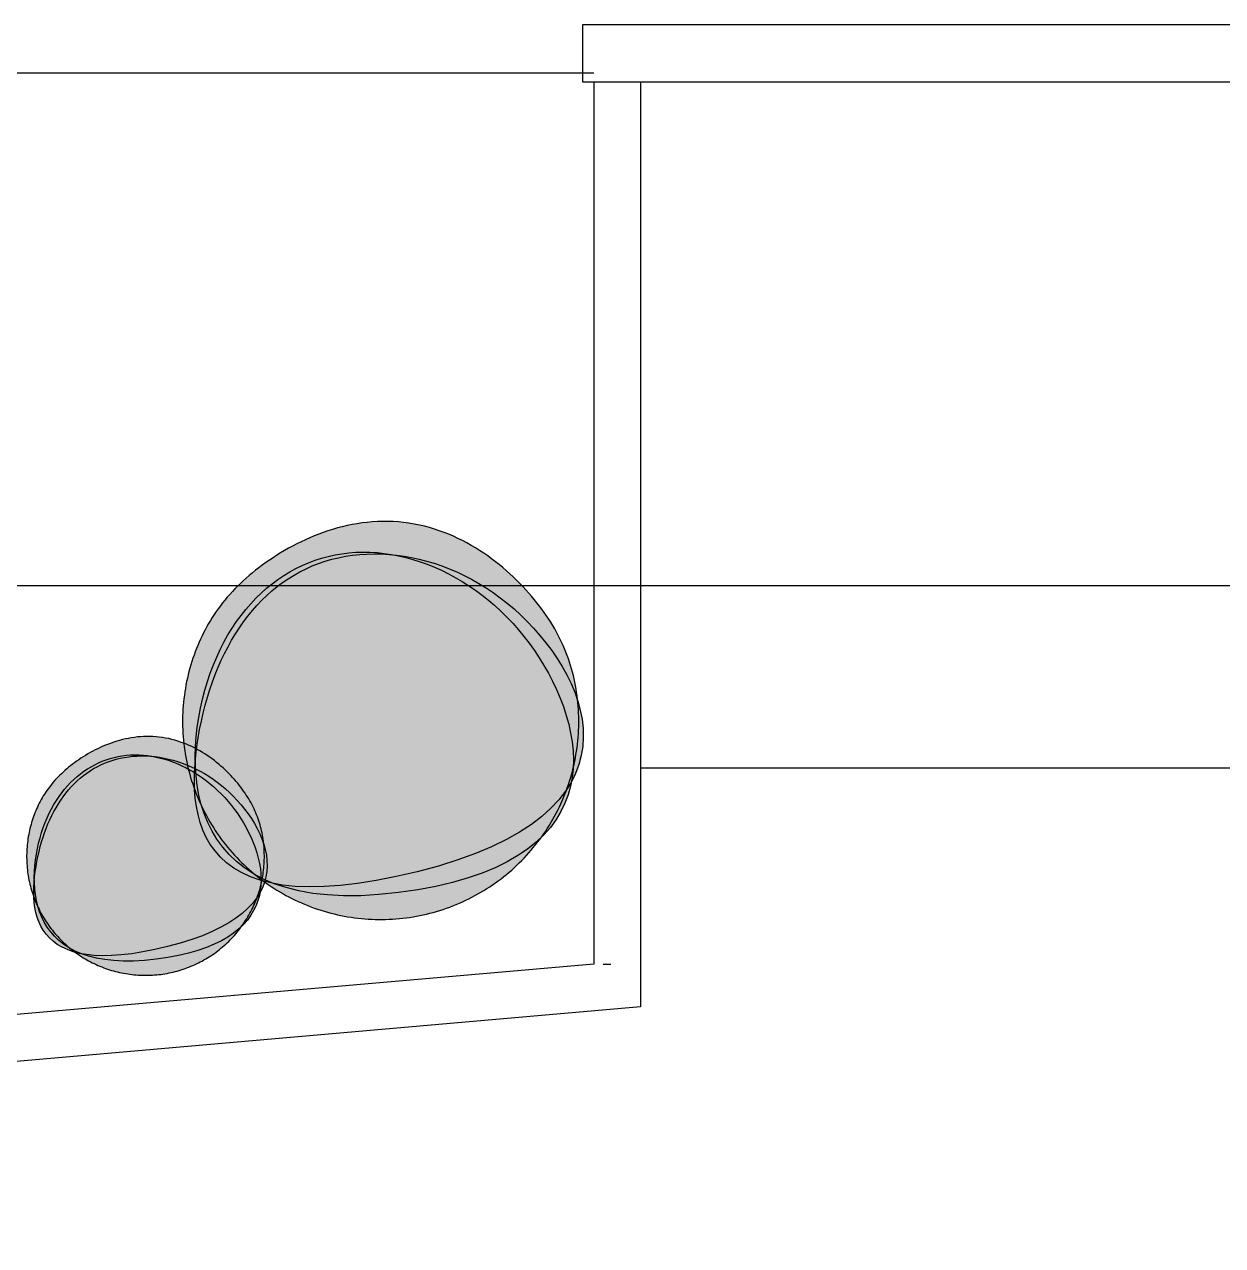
# Model space of a CAD drawing. Header units: metres. Extents: x 0.003 to 0.843, y 0.003 to 0.597.
# Drawn here: x 0.165242 to 0.169355, y 0.469971 to 0.474164 of the extents above; entities that cross this region are included whole.
import ezdxf

# ---------------------------------------------------------------- set-up
doc = ezdxf.new("R2010")
doc.units = ezdxf.units.M
for name, pattern in [('AUSGEZOGEN', [0]), ('KURZGESTRICHELT', [0.0025, 0.0015, -0.001]), ('VERDECKT', [9.525, 6.35, -3.175])]:
    doc.linetypes.add(name, pattern=pattern)
doc.layers.add('Plankopf', color=7, linetype='AUSGEZOGEN', lineweight=13)

msp = doc.modelspace()

# ---------------------------------------------------------------- hatches: boundary and pattern name
at = {"layer": 'Plankopf', "linetype": 'AUSGEZOGEN', "lineweight": -3, "true_color": 0xedf5de}
h = msp.add_hatch(color=7, dxfattribs=at)
h.paths.add_polyline_path([(0.1670993, 0.471531), (0.1671043, 0.4715389), (0.1671033, 0.4715361)], flags=16)
h.paths.add_polyline_path([(0.1671191, 0.4715622), (0.1671043, 0.4715389), (0.1671056, 0.4715424), (0.1671095, 0.4715536), (0.1671131, 0.4715649), (0.1671166, 0.4715762), (0.1671199, 0.4715876), (0.167123, 0.4715991), (0.1671253, 0.4716085), (0.1671253, 0.4716081), (0.167122, 0.4715778), (0.1671191, 0.4715626), (0.1671336, 0.4715915), (0.1671453, 0.4716223), (0.1671535, 0.4716534), (0.1671586, 0.4716846), (0.1671605, 0.4717159), (0.1671596, 0.4717472), (0.1671561, 0.4717784), (0.16715, 0.4718095), (0.1671414, 0.4718408), (0.1671393, 0.4718582), (0.1671376, 0.4718699), (0.1671358, 0.4718816), (0.1671337, 0.4718933), (0.1671315, 0.471905), (0.167129, 0.4719166), (0.1671263, 0.4719282), (0.1671233, 0.4719398), (0.1671201, 0.4719514), (0.1671167, 0.4719629), (0.167113, 0.4719744), (0.1671091, 0.4719859), (0.167105, 0.4719973), (0.1671006, 0.4720087), (0.1670959, 0.4720201), (0.167091, 0.4720315), (0.1670858, 0.4720429), (0.1670803, 0.4720542), (0.1670745, 0.4720656), (0.1670685, 0.4720769), (0.1670622, 0.4720882), (0.1670556, 0.4720994), (0.1670488, 0.4721107), (0.1670416, 0.4721219), (0.1670341, 0.4721331), (0.1670263, 0.4721443), (0.1670182, 0.4721555), (0.1670099, 0.4721667), (0.1670012, 0.4721779), (0.1669921, 0.472189), (0.1669828, 0.4722002), (0.1669731, 0.4722113), (0.1669631, 0.4722224), (0.1669528, 0.4722335), (0.1669421, 0.4722446), (0.1669311, 0.4722555), (0.1669199, 0.4722664), (0.1669082, 0.4722772), (0.1668963, 0.4722879), (0.1668841, 0.4722984), (0.1668716, 0.4723087), (0.1668587, 0.4723189), (0.1668456, 0.4723288), (0.1668322, 0.4723386), (0.1668185, 0.4723481), (0.1668045, 0.4723573), (0.1667902, 0.4723662), (0.1667756, 0.4723749), (0.1667607, 0.4723832), (0.1667456, 0.4723912), (0.1667302, 0.4723988), (0.1667145, 0.4724061), (0.1666986, 0.4724129), (0.1666824, 0.4724194), (0.1666659, 0.4724254), (0.1666492, 0.4724309), (0.1666323, 0.472436), (0.166615, 0.4724406), (0.1665976, 0.4724447), (0.1665799, 0.4724482), (0.1665619, 0.4724512), (0.1665437, 0.4724536), (0.1665255, 0.4724554), (0.1665073, 0.4724566), (0.1664893, 0.4724572), (0.1664713, 0.4724572), (0.1664535, 0.4724567), (0.1664359, 0.4724556), (0.1664183, 0.472454), (0.1664009, 0.4724519), (0.1663837, 0.4724493), (0.1663666, 0.4724463), (0.1663497, 0.4724428), (0.166333, 0.4724389), (0.1663164, 0.4724346), (0.1663, 0.4724298), (0.1662839, 0.4724247), (0.1662679, 0.4724193), (0.1662522, 0.4724135), (0.1662367, 0.4724074), (0.1662214, 0.4724009), (0.1662063, 0.4723942), (0.1661915, 0.4723873), (0.1661769, 0.4723801), (0.1661626, 0.4723726), (0.1661486, 0.472365), (0.1661349, 0.4723571), (0.1661214, 0.4723491), (0.1661082, 0.4723409), (0.1660953, 0.4723326), (0.1660827, 0.4723241), (0.1660704, 0.4723156), (0.1660585, 0.472307), (0.1660468, 0.4722982), (0.1660355, 0.4722894), (0.1660245, 0.4722805), (0.1660138, 0.4722716), (0.1660033, 0.4722625), (0.1659932, 0.4722534), (0.1659834, 0.4722442), (0.1659738, 0.4722349), (0.1659646, 0.4722255), (0.1659556, 0.472216), (0.1659469, 0.4722064), (0.1659384, 0.4721968), (0.1659303, 0.4721871), (0.1659223, 0.4721773), (0.1659147, 0.4721674), (0.1659073, 0.4721575), (0.1659001, 0.4721474), (0.1658932, 0.4721373), (0.1658866, 0.4721271), (0.1658802, 0.4721168), (0.165874, 0.4721065), (0.165868, 0.472096), (0.1658623, 0.4720855), (0.1658568, 0.4720749), (0.1658515, 0.4720642), (0.1658464, 0.4720534), (0.1658415, 0.4720426), (0.1658369, 0.4720317), (0.1658324, 0.4720207), (0.1658281, 0.4720096), (0.1658241, 0.4719985), (0.1658202, 0.4719873), (0.1658165, 0.471976), (0.165813, 0.4719646), (0.1658098, 0.4719532), (0.1658067, 0.4719418), (0.1658038, 0.4719302), (0.1658011, 0.4719187), (0.1657987, 0.4719071), (0.1657964, 0.4718954), (0.1657943, 0.4718837), (0.1657924, 0.471872), (0.1657908, 0.4718603), (0.1657893, 0.4718485), (0.165788, 0.4718367), (0.165787, 0.4718248), (0.1657861, 0.471813), (0.1657855, 0.4718011), (0.165785, 0.4717893), (0.1657848, 0.4717774), (0.1657848, 0.4717655), (0.165785, 0.4717537), (0.1657853, 0.4717418), (0.1657859, 0.47173), (0.1657867, 0.4717181), (0.1657877, 0.4717063), (0.1657889, 0.4716945), (0.1657904, 0.4716827), (0.165792, 0.471671), (0.1657938, 0.4716592), (0.1657959, 0.4716475), (0.1657981, 0.4716359), (0.1658006, 0.4716243), (0.1658033, 0.4716127), (0.1658061, 0.4716012), (0.1658092, 0.4715897), (0.1658125, 0.4715783), (0.1658159, 0.471567), (0.1658196, 0.4715557), (0.1658234, 0.4715445), (0.1658253, 0.4715655), (0.1658258, 0.4715951), (0.1658275, 0.4716249), (0.1658285, 0.4716352), (0.1658288, 0.471617), (0.1658311, 0.4715835), (0.1658351, 0.4715504), (0.165841, 0.4715177), (0.1658489, 0.4714855), (0.1658522, 0.4714753), (0.1658506, 0.4714786), (0.1658456, 0.4714894), (0.1658408, 0.4715003), (0.1658362, 0.4715112), (0.1658317, 0.4715222), (0.1658275, 0.4715333), (0.165826, 0.4715374), (0.1658284, 0.471507), (0.1658322, 0.4714785), (0.1658378, 0.4714506), (0.1658452, 0.4714235), (0.1658546, 0.4713973), (0.1658661, 0.4713722), (0.1658799, 0.4713483), (0.1658961, 0.4713257), (0.1659148, 0.4713046), (0.1659361, 0.471285), (0.1659603, 0.4712672), (0.1659874, 0.4712513), (0.1660176, 0.4712373), (0.166051, 0.4712255), (0.166062, 0.4712226), (0.1660691, 0.4712175), (0.1660788, 0.4712106), (0.1660886, 0.471204), (0.1660986, 0.4711975), (0.1661086, 0.4711912), (0.1661188, 0.471185), (0.166129, 0.4711791), (0.1661394, 0.4711733), (0.1661499, 0.4711677), (0.1661604, 0.4711623), (0.1661711, 0.471157), (0.1661818, 0.471152), (0.1661926, 0.4711471), (0.1662036, 0.4711425), (0.1662146, 0.471138), (0.1662256, 0.4711337), (0.1662368, 0.4711297), (0.166248, 0.4711258), (0.1662593, 0.4711221), (0.1662706, 0.4711187), (0.166282, 0.4711154), (0.1662935, 0.4711123), (0.166305, 0.4711094), (0.1663166, 0.4711067), (0.1663282, 0.4711043), (0.1663398, 0.471102), (0.1663515, 0.4710999), (0.1663632, 0.4710981), (0.166375, 0.4710964), (0.1663868, 0.4710949), (0.1663986, 0.4710937), (0.1664104, 0.4710926), (0.1664223, 0.4710918), (0.1664341, 0.4710911), (0.166446, 0.4710907), (0.1664578, 0.4710904), (0.1664697, 0.4710904), (0.1664816, 0.4710906), (0.1664934, 0.471091), (0.1665053, 0.4710915), (0.1665171, 0.4710923), (0.166529, 0.4710933), (0.1665408, 0.4710946), (0.1665525, 0.471096), (0.1665643, 0.4710976), (0.166576, 0.4710994), (0.1665877, 0.4711015), (0.1665994, 0.4711037), (0.166611, 0.4711062), (0.1666225, 0.4711089), (0.166634, 0.4711117), (0.1666455, 0.4711148), (0.1666569, 0.4711181), (0.1666683, 0.4711215), (0.1666796, 0.4711252), (0.1666908, 0.4711291), (0.166702, 0.4711331), (0.166713, 0.4711374), (0.1667241, 0.4711418), (0.166735, 0.4711464), (0.1667458, 0.4711512), (0.1667566, 0.4711562), (0.1667673, 0.4711614), (0.1667779, 0.4711668), (0.1667884, 0.4711723), (0.1667988, 0.471178), (0.1668091, 0.4711839), (0.1668193, 0.47119), (0.1668293, 0.4711963), (0.1668393, 0.4712027), (0.1668492, 0.4712093), (0.1668589, 0.4712161), (0.1668685, 0.4712231), (0.166878, 0.4712302), (0.1668874, 0.4712375), (0.1668966, 0.4712449), (0.1669057, 0.4712526), (0.1669147, 0.4712603), (0.1669235, 0.4712683), (0.1669322, 0.4712764), (0.1669407, 0.4712846), (0.1669491, 0.471293), (0.1669574, 0.4713015), (0.1669655, 0.4713102), (0.1669734, 0.471319), (0.1669812, 0.471328), (0.1669888, 0.4713371), (0.1669963, 0.4713463), (0.1670036, 0.4713556), (0.1670108, 0.4713651), (0.1669985, 0.471356), (0.167017, 0.4713736), (0.1670178, 0.4713747), (0.1670171, 0.4713737), (0.1670247, 0.4713809), (0.1670475, 0.4714068), (0.1670671, 0.4714336), (0.1670837, 0.4714612), (0.1670973, 0.4714895), (0.1671082, 0.4715184), (0.1671164, 0.4715479)])
h.paths.add_polyline_path([(0.1660314, 0.4712464), (0.166034, 0.4712444), (0.1660337, 0.4712445)], flags=16)
h.paths.add_polyline_path([(0.1665084, 0.4723426), (0.1665191, 0.4723415), (0.1665511, 0.4723334), (0.1665264, 0.4723391)], flags=16)
h = msp.add_hatch(color=7, dxfattribs=at)
h.paths.add_polyline_path([(0.1660382, 0.4711632), (0.1660412, 0.4711679), (0.1660406, 0.4711662)], flags=16)
h.paths.add_polyline_path([(0.1660501, 0.4711819), (0.1660412, 0.4711679), (0.166042, 0.47117), (0.1660443, 0.4711767), (0.1660465, 0.4711835), (0.1660486, 0.4711903), (0.1660506, 0.4711971), (0.1660524, 0.471204), (0.1660538, 0.4712096), (0.1660538, 0.4712094), (0.1660518, 0.4711912), (0.1660501, 0.4711821), (0.1660588, 0.4711995), (0.1660658, 0.471218), (0.1660707, 0.4712366), (0.1660738, 0.4712553), (0.1660749, 0.4712741), (0.1660744, 0.4712929), (0.1660723, 0.4713116), (0.1660686, 0.4713302), (0.1660635, 0.471349), (0.1660622, 0.4713595), (0.1660612, 0.4713665), (0.1660601, 0.4713735), (0.1660589, 0.4713806), (0.1660575, 0.4713875), (0.166056, 0.4713945), (0.1660544, 0.4714015), (0.1660526, 0.4714084), (0.1660507, 0.4714154), (0.1660487, 0.4714223), (0.1660465, 0.4714292), (0.1660441, 0.4714361), (0.1660416, 0.4714429), (0.166039, 0.4714498), (0.1660362, 0.4714566), (0.1660332, 0.4714635), (0.1660301, 0.4714703), (0.1660268, 0.4714771), (0.1660234, 0.4714839), (0.1660197, 0.4714907), (0.166016, 0.4714974), (0.166012, 0.4715042), (0.1660079, 0.471511), (0.1660036, 0.4715177), (0.1659991, 0.4715244), (0.1659944, 0.4715312), (0.1659896, 0.4715379), (0.1659845, 0.4715446), (0.1659793, 0.4715513), (0.1659739, 0.471558), (0.1659683, 0.4715647), (0.1659625, 0.4715713), (0.1659565, 0.471578), (0.1659503, 0.4715847), (0.1659439, 0.4715913), (0.1659373, 0.4715979), (0.1659305, 0.4716044), (0.1659236, 0.4716109), (0.1659164, 0.4716173), (0.1659091, 0.4716236), (0.1659016, 0.4716298), (0.1658939, 0.4716359), (0.165886, 0.4716419), (0.1658779, 0.4716477), (0.1658697, 0.4716534), (0.1658613, 0.4716589), (0.1658527, 0.4716643), (0.165844, 0.4716695), (0.1658351, 0.4716745), (0.165826, 0.4716793), (0.1658168, 0.4716839), (0.1658074, 0.4716882), (0.1657978, 0.4716923), (0.1657881, 0.4716962), (0.1657782, 0.4716998), (0.1657682, 0.4717031), (0.165758, 0.4717062), (0.1657477, 0.4717089), (0.1657372, 0.4717113), (0.1657266, 0.4717135), (0.1657158, 0.4717153), (0.1657049, 0.4717167), (0.1656939, 0.4717178), (0.165683, 0.4717185), (0.1656722, 0.4717189), (0.1656614, 0.4717189), (0.1656507, 0.4717186), (0.1656401, 0.4717179), (0.1656296, 0.471717), (0.1656192, 0.4717157), (0.1656088, 0.4717142), (0.1655986, 0.4717123), (0.1655884, 0.4717102), (0.1655784, 0.4717079), (0.1655685, 0.4717053), (0.1655587, 0.4717025), (0.165549, 0.4716994), (0.1655394, 0.4716961), (0.1655299, 0.4716926), (0.1655206, 0.471689), (0.1655115, 0.4716851), (0.1655024, 0.4716811), (0.1654935, 0.4716769), (0.1654848, 0.4716726), (0.1654762, 0.4716681), (0.1654678, 0.4716635), (0.1654595, 0.4716588), (0.1654515, 0.471654), (0.1654435, 0.4716491), (0.1654358, 0.4716441), (0.1654283, 0.471639), (0.1654209, 0.4716339), (0.1654137, 0.4716287), (0.1654067, 0.4716235), (0.1653999, 0.4716182), (0.1653933, 0.4716129), (0.1653869, 0.4716075), (0.1653806, 0.4716021), (0.1653746, 0.4715966), (0.1653687, 0.471591), (0.1653629, 0.4715855), (0.1653574, 0.4715798), (0.165352, 0.4715742), (0.1653468, 0.4715684), (0.1653417, 0.4715626), (0.1653368, 0.4715568), (0.165332, 0.4715509), (0.1653274, 0.471545), (0.165323, 0.471539), (0.1653187, 0.471533), (0.1653146, 0.4715269), (0.1653106, 0.4715208), (0.1653067, 0.4715146), (0.165303, 0.4715084), (0.1652994, 0.4715022), (0.165296, 0.4714958), (0.1652927, 0.4714895), (0.1652895, 0.4714831), (0.1652865, 0.4714766), (0.1652835, 0.4714701), (0.1652807, 0.4714636), (0.1652781, 0.471457), (0.1652755, 0.4714503), (0.1652731, 0.4714436), (0.1652707, 0.4714369), (0.1652685, 0.4714301), (0.1652664, 0.4714233), (0.1652645, 0.4714165), (0.1652626, 0.4714096), (0.1652609, 0.4714027), (0.1652593, 0.4713958), (0.1652578, 0.4713888), (0.1652565, 0.4713818), (0.1652552, 0.4713748), (0.1652541, 0.4713678), (0.1652531, 0.4713607), (0.1652522, 0.4713536), (0.1652515, 0.4713466), (0.1652508, 0.4713395), (0.1652503, 0.4713324), (0.1652499, 0.4713252), (0.1652497, 0.4713181), (0.1652495, 0.471311), (0.1652495, 0.4713039), (0.1652496, 0.4712968), (0.1652498, 0.4712896), (0.1652502, 0.4712825), (0.1652507, 0.4712754), (0.1652513, 0.4712683), (0.165252, 0.4712612), (0.1652528, 0.4712542), (0.1652538, 0.4712471), (0.1652549, 0.4712401), (0.1652562, 0.4712331), (0.1652575, 0.4712261), (0.165259, 0.4712191), (0.1652606, 0.4712122), (0.1652623, 0.4712053), (0.1652641, 0.4711984), (0.1652661, 0.4711916), (0.1652682, 0.4711847), (0.1652704, 0.471178), (0.1652727, 0.4711712), (0.1652738, 0.4711838), (0.1652741, 0.4712016), (0.1652751, 0.4712195), (0.1652757, 0.4712256), (0.1652759, 0.4712147), (0.1652773, 0.4711947), (0.1652797, 0.4711748), (0.1652832, 0.4711551), (0.165288, 0.4711359), (0.16529, 0.4711297), (0.165289, 0.4711317), (0.165286, 0.4711382), (0.1652831, 0.4711447), (0.1652803, 0.4711513), (0.1652777, 0.4711579), (0.1652751, 0.4711645), (0.1652742, 0.471167), (0.1652756, 0.4711488), (0.1652779, 0.4711316), (0.1652813, 0.4711149), (0.1652857, 0.4710987), (0.1652914, 0.471083), (0.1652983, 0.4710679), (0.1653066, 0.4710535), (0.1653163, 0.47104), (0.1653275, 0.4710273), (0.1653403, 0.4710156), (0.1653548, 0.4710049), (0.1653711, 0.4709953), (0.1653892, 0.4709869), (0.1654092, 0.4709799), (0.1654158, 0.4709781), (0.1654201, 0.470975), (0.1654259, 0.4709709), (0.1654318, 0.4709669), (0.1654378, 0.470963), (0.1654438, 0.4709593), (0.1654499, 0.4709556), (0.165456, 0.470952), (0.1654623, 0.4709485), (0.1654685, 0.4709452), (0.1654749, 0.4709419), (0.1654813, 0.4709388), (0.1654877, 0.4709357), (0.1654942, 0.4709328), (0.1655008, 0.47093), (0.1655074, 0.4709274), (0.165514, 0.4709248), (0.1655207, 0.4709224), (0.1655274, 0.47092), (0.1655342, 0.4709178), (0.165541, 0.4709157), (0.1655478, 0.4709138), (0.1655547, 0.4709119), (0.1655616, 0.4709102), (0.1655686, 0.4709086), (0.1655755, 0.4709071), (0.1655825, 0.4709058), (0.1655895, 0.4709045), (0.1655966, 0.4709034), (0.1656036, 0.4709024), (0.1656107, 0.4709015), (0.1656178, 0.4709008), (0.1656249, 0.4709001), (0.165632, 0.4708996), (0.1656391, 0.4708992), (0.1656462, 0.470899), (0.1656533, 0.4708988), (0.1656605, 0.4708988), (0.1656676, 0.4708989), (0.1656747, 0.4708991), (0.1656818, 0.4708995), (0.1656889, 0.4709), (0.165696, 0.4709006), (0.1657031, 0.4709013), (0.1657102, 0.4709021), (0.1657172, 0.4709031), (0.1657242, 0.4709042), (0.1657313, 0.4709055), (0.1657382, 0.4709068), (0.1657452, 0.4709083), (0.1657521, 0.4709099), (0.1657591, 0.4709116), (0.1657659, 0.4709134), (0.1657728, 0.4709154), (0.1657796, 0.4709175), (0.1657864, 0.4709197), (0.1657931, 0.470922), (0.1657998, 0.4709244), (0.1658065, 0.470927), (0.1658131, 0.4709296), (0.1658196, 0.4709324), (0.1658261, 0.4709353), (0.1658326, 0.4709383), (0.165839, 0.4709414), (0.1658454, 0.4709446), (0.1658517, 0.4709479), (0.1658579, 0.4709514), (0.1658641, 0.4709549), (0.1658702, 0.4709586), (0.1658762, 0.4709623), (0.1658822, 0.4709662), (0.1658881, 0.4709702), (0.165894, 0.4709742), (0.1658997, 0.4709784), (0.1659054, 0.4709827), (0.1659111, 0.470987), (0.1659166, 0.4709915), (0.1659221, 0.4709961), (0.1659274, 0.4710008), (0.1659327, 0.4710055), (0.1659379, 0.4710104), (0.1659431, 0.4710153), (0.1659481, 0.4710203), (0.165953, 0.4710255), (0.1659579, 0.4710307), (0.1659627, 0.471036), (0.1659674, 0.4710413), (0.1659719, 0.4710468), (0.1659764, 0.4710523), (0.1659808, 0.4710579), (0.1659851, 0.4710636), (0.1659777, 0.4710582), (0.1659888, 0.4710687), (0.1659893, 0.4710694), (0.1659889, 0.4710688), (0.1659934, 0.4710731), (0.1660071, 0.4710886), (0.1660189, 0.4711047), (0.1660288, 0.4711213), (0.166037, 0.4711383), (0.1660435, 0.4711556), (0.1660484, 0.4711733)])
h.paths.add_polyline_path([(0.1653975, 0.4709924), (0.165399, 0.4709912), (0.1653989, 0.4709912)], flags=16)
h.paths.add_polyline_path([(0.1656837, 0.4716501), (0.1656901, 0.4716495), (0.1657093, 0.4716446), (0.1656945, 0.471648)], flags=16)
for points in [[(0.1658288, 0.471617), (0.1658285, 0.4716352), (0.1658275, 0.4716249), (0.1658258, 0.4715951), (0.1658253, 0.4715655), (0.1658261, 0.4715372), (0.1658275, 0.4715333), (0.1658317, 0.4715222), (0.1658362, 0.4715112), (0.1658408, 0.4715003), (0.1658456, 0.4714894), (0.1658506, 0.4714786), (0.1658489, 0.4714855), (0.165841, 0.4715177), (0.1658351, 0.4715504), (0.1658311, 0.4715835)], [(0.167123, 0.4715991), (0.1671199, 0.4715876), (0.1671166, 0.4715762), (0.1671131, 0.4715649), (0.1671095, 0.4715536), (0.1671056, 0.4715424), (0.1671043, 0.4715389), (0.1671184, 0.4715611), (0.1671191, 0.4715626), (0.167122, 0.4715778), (0.1671253, 0.4716087)], [(0.1652759, 0.4712147), (0.1652757, 0.4712256), (0.1652751, 0.4712195), (0.1652741, 0.4712016), (0.1652738, 0.4711838), (0.1652743, 0.4711669), (0.1652751, 0.4711645), (0.1652777, 0.4711579), (0.1652803, 0.4711513), (0.1652831, 0.4711447), (0.165286, 0.4711382), (0.165289, 0.4711317), (0.165288, 0.4711359), (0.1652832, 0.4711551), (0.1652797, 0.4711748), (0.1652773, 0.4711947)], [(0.1660524, 0.471204), (0.1660506, 0.4711971), (0.1660486, 0.4711903), (0.1660465, 0.4711835), (0.1660443, 0.4711767), (0.166042, 0.47117), (0.1660412, 0.4711679), (0.1660496, 0.4711812), (0.1660501, 0.4711821), (0.1660518, 0.4711912), (0.1660538, 0.4712098)]]:
    msp.add_hatch(color=7, dxfattribs=at).paths.add_polyline_path(points)

# ---------------------------------------------------------------- linework, layer by layer
at = {"layer": 'Plankopf', "color": 7, "linetype": 'AUSGEZOGEN', "lineweight": -3}
for p, q in [((0.1671584, 0.4739652), (0.1671584, 0.4741636)), ((0.1671584, 0.4741636), (0.1827054, 0.4741636)), ((0.1827342, 0.4739652), (0.1671584, 0.4739652)), ((0.1672288, 0.4709374), (0.1672544, 0.4709374))]:
    msp.add_line(p, q, dxfattribs=at)
at = {"layer": 'Plankopf', "color": 7, "linetype": 'KURZGESTRICHELT', "lineweight": -3}
msp.add_line((0.1586827, 0.4739972), (0.1671968, 0.4739972), dxfattribs=at)
at = {"layer": 'Plankopf', "color": 7, "linetype": 'VERDECKT', "lineweight": -3}
for p, q in [((0.1671968, 0.4739652), (0.1671968, 0.4709374)), ((0.1673568, 0.4739652), (0.1673568, 0.4707908)), ((0.1671968, 0.4709374), (0.1579347, 0.4701271)), ((0.1673568, 0.4707908), (0.1579845, 0.4699708))]:
    msp.add_line(p, q, dxfattribs=at)
at = {"layer": 'Plankopf', "color": 253, "linetype": 'KURZGESTRICHELT', "lineweight": -3, "true_color": 0xababab}
msp.add_line((0.1592376, 0.4722372), (0.1827296, 0.4722372), dxfattribs=at)
at = {"layer": 'Plankopf', "color": 253, "linetype": 'AUSGEZOGEN', "lineweight": -3, "true_color": 0xababab}
msp.add_line((0.1724768, 0.47161), (0.1673568, 0.47161), dxfattribs=at)
at = {"layer": 'Plankopf', "color": 7, "linetype": 'AUSGEZOGEN', "lineweight": -3}
for points in [[(0.1665437, 0.4724536), (0.1665255, 0.4724554), (0.1665073, 0.4724566), (0.1664893, 0.4724572), (0.1664713, 0.4724572), (0.1664535, 0.4724567), (0.1664359, 0.4724556), (0.1664183, 0.472454), (0.1664009, 0.4724519), (0.1663837, 0.4724493), (0.1663666, 0.4724463), (0.1663497, 0.4724428), (0.166333, 0.4724389), (0.1663164, 0.4724346), (0.1663, 0.4724298), (0.1662839, 0.4724247), (0.1662679, 0.4724193), (0.1662522, 0.4724135), (0.1662367, 0.4724074), (0.1662214, 0.4724009), (0.1662063, 0.4723942), (0.1661915, 0.4723873), (0.1661769, 0.4723801), (0.1661626, 0.4723726), (0.1661486, 0.472365), (0.1661349, 0.4723571), (0.1661214, 0.4723491), (0.1661082, 0.4723409), (0.1660953, 0.4723326), (0.1660827, 0.4723241), (0.1660704, 0.4723156), (0.1660585, 0.472307), (0.1660468, 0.4722982), (0.1660355, 0.4722894), (0.1660245, 0.4722805), (0.1660138, 0.4722716), (0.1660033, 0.4722625), (0.1659932, 0.4722534), (0.1659834, 0.4722442), (0.1659738, 0.4722349), (0.1659646, 0.4722255), (0.1659556, 0.472216), (0.1659469, 0.4722064), (0.1659384, 0.4721968), (0.1659303, 0.4721871), (0.1659223, 0.4721773), (0.1659147, 0.4721674), (0.1659073, 0.4721575), (0.1659001, 0.4721474), (0.1658932, 0.4721373), (0.1658866, 0.4721271), (0.1658802, 0.4721168), (0.165874, 0.4721065), (0.165868, 0.472096), (0.1658623, 0.4720855), (0.1658568, 0.4720749), (0.1658515, 0.4720642), (0.1658464, 0.4720534), (0.1658415, 0.4720426), (0.1658369, 0.4720317), (0.1658324, 0.4720207), (0.1658281, 0.4720096), (0.1658241, 0.4719985), (0.1658202, 0.4719873), (0.1658165, 0.471976), (0.165813, 0.4719646), (0.1658098, 0.4719532), (0.1658067, 0.4719418), (0.1658038, 0.4719302), (0.1658011, 0.4719187), (0.1657987, 0.4719071), (0.1657964, 0.4718954), (0.1657943, 0.4718837), (0.1657924, 0.471872), (0.1657908, 0.4718603), (0.1657893, 0.4718485), (0.165788, 0.4718367), (0.165787, 0.4718248), (0.1657861, 0.471813), (0.1657855, 0.4718011), (0.165785, 0.4717893), (0.1657848, 0.4717774), (0.1657848, 0.4717655), (0.165785, 0.4717537), (0.1657853, 0.4717418), (0.1657859, 0.47173), (0.1657867, 0.4717181), (0.1657877, 0.4717063), (0.1657889, 0.4716945), (0.1657904, 0.4716827), (0.165792, 0.471671), (0.1657938, 0.4716592), (0.1657959, 0.4716475), (0.1657981, 0.4716359), (0.1658006, 0.4716243), (0.1658033, 0.4716127), (0.1658061, 0.4716012), (0.1658092, 0.4715897), (0.1658125, 0.4715783), (0.1658159, 0.471567), (0.1658196, 0.4715557), (0.1658234, 0.4715445), (0.1658275, 0.4715333), (0.1658317, 0.4715222), (0.1658362, 0.4715112), (0.1658408, 0.4715003), (0.1658456, 0.4714894), (0.1658506, 0.4714786), (0.1658558, 0.471468), (0.1658611, 0.4714574), (0.1658667, 0.4714469), (0.1658724, 0.4714365), (0.1658783, 0.4714262), (0.1658844, 0.471416), (0.1658907, 0.4714059), (0.1658971, 0.4713959), (0.1659037, 0.4713861), (0.1659105, 0.4713763), (0.1659175, 0.4713667), (0.1659246, 0.4713572), (0.1659319, 0.4713479), (0.1659393, 0.4713386), (0.1659469, 0.4713295), (0.1659547, 0.4713206), (0.1659627, 0.4713118), (0.1659707, 0.4713031), (0.165979, 0.4712945), (0.1659874, 0.4712861), (0.1659959, 0.4712779), (0.1660046, 0.4712698), (0.1660134, 0.4712618), (0.1660224, 0.471254), (0.1660314, 0.4712464), (0.1660407, 0.4712389), (0.16605, 0.4712316), (0.1660595, 0.4712244), (0.1660691, 0.4712175), (0.1660788, 0.4712106), (0.1660886, 0.471204), (0.1660986, 0.4711975), (0.1661086, 0.4711912), (0.1661188, 0.471185), (0.166129, 0.4711791), (0.1661394, 0.4711733), (0.1661499, 0.4711677), (0.1661604, 0.4711623), (0.1661711, 0.471157), (0.1661818, 0.471152), (0.1661926, 0.4711471), (0.1662036, 0.4711425), (0.1662146, 0.471138), (0.1662256, 0.4711337), (0.1662368, 0.4711297), (0.166248, 0.4711258), (0.1662593, 0.4711221), (0.1662706, 0.4711187), (0.166282, 0.4711154), (0.1662935, 0.4711123), (0.166305, 0.4711094), (0.1663166, 0.4711067), (0.1663282, 0.4711043), (0.1663398, 0.471102), (0.1663515, 0.4710999), (0.1663632, 0.4710981), (0.166375, 0.4710964), (0.1663868, 0.4710949), (0.1663986, 0.4710937), (0.1664104, 0.4710926), (0.1664223, 0.4710918), (0.1664341, 0.4710911), (0.166446, 0.4710907), (0.1664578, 0.4710904), (0.1664697, 0.4710904), (0.1664816, 0.4710906), (0.1664934, 0.471091), (0.1665053, 0.4710915), (0.1665171, 0.4710923), (0.166529, 0.4710933), (0.1665408, 0.4710946), (0.1665525, 0.471096), (0.1665643, 0.4710976), (0.166576, 0.4710994), (0.1665877, 0.4711015), (0.1665994, 0.4711037), (0.166611, 0.4711062), (0.1666225, 0.4711089), (0.166634, 0.4711117), (0.1666455, 0.4711148), (0.1666569, 0.4711181), (0.1666683, 0.4711215), (0.1666796, 0.4711252), (0.1666908, 0.4711291), (0.166702, 0.4711331), (0.166713, 0.4711374), (0.1667241, 0.4711418), (0.166735, 0.4711464), (0.1667458, 0.4711512), (0.1667566, 0.4711562), (0.1667673, 0.4711614), (0.1667779, 0.4711668), (0.1667884, 0.4711723), (0.1667988, 0.471178), (0.1668091, 0.4711839), (0.1668193, 0.47119), (0.1668293, 0.4711963), (0.1668393, 0.4712027), (0.1668492, 0.4712093), (0.1668589, 0.4712161), (0.1668685, 0.4712231), (0.166878, 0.4712302), (0.1668874, 0.4712375), (0.1668966, 0.4712449), (0.1669057, 0.4712526), (0.1669147, 0.4712603), (0.1669235, 0.4712683), (0.1669322, 0.4712764), (0.1669407, 0.4712846), (0.1669491, 0.471293), (0.1669574, 0.4713015), (0.1669655, 0.4713102), (0.1669734, 0.471319), (0.1669812, 0.471328), (0.1669888, 0.4713371), (0.1669963, 0.4713463), (0.1670036, 0.4713556), (0.1670108, 0.4713651), (0.1670178, 0.4713747), (0.1670246, 0.4713844), (0.1670313, 0.4713942), (0.1670378, 0.4714042), (0.1670441, 0.4714142), (0.1670502, 0.4714244), (0.1670562, 0.4714347), (0.167062, 0.471445), (0.1670676, 0.4714555), (0.167073, 0.471466), (0.1670782, 0.4714767), (0.1670833, 0.4714874), (0.1670881, 0.4714983), (0.1670928, 0.4715092), (0.1670972, 0.4715202), (0.1671015, 0.4715312), (0.1671056, 0.4715424), (0.1671095, 0.4715536), (0.1671131, 0.4715649), (0.1671166, 0.4715762), (0.1671199, 0.4715876), (0.167123, 0.4715991), (0.1671258, 0.4716106), (0.1671285, 0.4716222), (0.167131, 0.4716338), (0.1671333, 0.4716454), (0.1671353, 0.4716571), (0.1671372, 0.4716689), (0.1671389, 0.4716806), (0.1671403, 0.4716924), (0.1671416, 0.4717042), (0.1671426, 0.471716), (0.1671435, 0.4717279), (0.1671441, 0.4717397), (0.1671446, 0.4717516), (0.1671448, 0.4717635), (0.1671449, 0.4717753), (0.1671447, 0.4717872), (0.1671443, 0.4717991), (0.1671437, 0.4718109), (0.1671429, 0.4718228), (0.1671419, 0.4718346), (0.1671407, 0.4718464), (0.1671393, 0.4718582), (0.1671376, 0.4718699), (0.1671358, 0.4718816), (0.1671337, 0.4718933), (0.1671315, 0.471905), (0.167129, 0.4719166), (0.1671263, 0.4719282), (0.1671233, 0.4719398), (0.1671201, 0.4719514), (0.1671167, 0.4719629), (0.167113, 0.4719744), (0.1671091, 0.4719859), (0.167105, 0.4719973), (0.1671006, 0.4720087), (0.1670959, 0.4720201), (0.167091, 0.4720315), (0.1670858, 0.4720429), (0.1670803, 0.4720542), (0.1670745, 0.4720656), (0.1670685, 0.4720769), (0.1670622, 0.4720882), (0.1670556, 0.4720994), (0.1670488, 0.4721107), (0.1670416, 0.4721219), (0.1670341, 0.4721331), (0.1670263, 0.4721443), (0.1670182, 0.4721555), (0.1670099, 0.4721667), (0.1670012, 0.4721779), (0.1669921, 0.472189), (0.1669828, 0.4722002), (0.1669731, 0.4722113), (0.1669631, 0.4722224), (0.1669528, 0.4722335), (0.1669421, 0.4722446), (0.1669311, 0.4722555), (0.1669199, 0.4722664), (0.1669082, 0.4722772), (0.1668963, 0.4722879), (0.1668841, 0.4722984), (0.1668716, 0.4723087), (0.1668587, 0.4723189), (0.1668456, 0.4723288), (0.1668322, 0.4723386), (0.1668185, 0.4723481), (0.1668045, 0.4723573), (0.1667902, 0.4723662), (0.1667756, 0.4723749), (0.1667607, 0.4723832), (0.1667456, 0.4723912), (0.1667302, 0.4723988), (0.1667145, 0.4724061), (0.1666986, 0.4724129), (0.1666824, 0.4724194), (0.1666659, 0.4724254), (0.1666492, 0.4724309), (0.1666323, 0.472436), (0.166615, 0.4724406), (0.1665976, 0.4724447), (0.1665799, 0.4724482), (0.1665619, 0.4724512), (0.1665437, 0.4724536)], [(0.1665906, 0.4712544), (0.1665178, 0.4712375), (0.1664495, 0.471224), (0.1663856, 0.4712139), (0.1663261, 0.471207), (0.1662706, 0.4712032), (0.1662192, 0.4712023), (0.1661717, 0.4712042), (0.1661279, 0.4712088), (0.1660877, 0.4712159), (0.166051, 0.4712255), (0.1660176, 0.4712373), (0.1659874, 0.4712513), (0.1659603, 0.4712672), (0.1659361, 0.471285), (0.1659148, 0.4713046), (0.1658961, 0.4713257), (0.1658799, 0.4713483), (0.1658661, 0.4713722), (0.1658546, 0.4713973), (0.1658452, 0.4714235), (0.1658378, 0.4714506), (0.1658322, 0.4714785), (0.1658284, 0.471507), (0.1658261, 0.471536), (0.1658253, 0.4715655), (0.1658258, 0.4715951), (0.1658275, 0.4716249), (0.1658303, 0.4716547), (0.1658339, 0.4716843), (0.1658384, 0.4717136), (0.1658434, 0.4717425), (0.1658492, 0.471771), (0.1658555, 0.471799), (0.1658625, 0.4718265), (0.1658702, 0.4718535), (0.1658784, 0.47188), (0.1658873, 0.471906), (0.1658967, 0.4719314), (0.1659068, 0.4719562), (0.1659175, 0.4719804), (0.1659288, 0.4720041), (0.1659407, 0.4720271), (0.1659531, 0.4720494), (0.1659662, 0.4720711), (0.1659799, 0.4720921), (0.1659941, 0.4721124), (0.1660089, 0.472132), (0.1660243, 0.4721509), (0.1660402, 0.472169), (0.1660567, 0.4721863), (0.1660738, 0.4722028), (0.1660914, 0.4722185), (0.1661096, 0.4722334), (0.1661283, 0.4722475), (0.1661475, 0.4722606), (0.1661673, 0.4722729), (0.1661877, 0.4722843), (0.1662085, 0.4722948), (0.1662299, 0.4723043), (0.1662518, 0.4723129), (0.1662742, 0.4723205), (0.1662972, 0.4723271), (0.1663205, 0.4723327), (0.1663443, 0.4723374), (0.1663684, 0.472341), (0.1663929, 0.4723436), (0.1664177, 0.4723453), (0.1664427, 0.4723459), (0.166468, 0.4723454), (0.1664935, 0.472344), (0.1665191, 0.4723415), (0.1665449, 0.472338), (0.1665708, 0.4723335), (0.1665967, 0.4723278), (0.1666226, 0.4723212), (0.1666486, 0.4723134), (0.1666744, 0.4723046), (0.1667002, 0.4722948), (0.1667259, 0.4722838), (0.1667514, 0.4722718), (0.1667767, 0.4722586), (0.1668018, 0.4722444), (0.1668266, 0.4722291), (0.1668512, 0.4722126), (0.1668753, 0.4721951), (0.1668992, 0.4721764), (0.1669226, 0.4721566), (0.1669455, 0.4721356), (0.166968, 0.4721135), (0.16699, 0.4720903), (0.1670114, 0.472066), (0.1670321, 0.4720405), (0.1670519, 0.4720141), (0.1670706, 0.4719869), (0.167088, 0.4719588), (0.167104, 0.47193), (0.1671184, 0.4719006), (0.1671309, 0.4718706), (0.1671415, 0.4718402), (0.16715, 0.4718095), (0.1671561, 0.4717784), (0.1671596, 0.4717472), (0.1671605, 0.4717159), (0.1671586, 0.4716846), (0.1671535, 0.4716534), (0.1671453, 0.4716223), (0.1671336, 0.4715915), (0.1671184, 0.4715611), (0.1670993, 0.471531), (0.1670764, 0.4715015), (0.1670493, 0.4714726), (0.1670179, 0.4714444), (0.1669821, 0.471417), (0.1669415, 0.4713905), (0.1668962, 0.4713649), (0.1668458, 0.4713403), (0.1667902, 0.4713169), (0.1667293, 0.4712948), (0.1666628, 0.4712739), (0.1665906, 0.4712544)], [(0.1665258, 0.4711828), (0.1664589, 0.4711758), (0.1663962, 0.4711722), (0.1663374, 0.4711718), (0.1662825, 0.4711746), (0.1662314, 0.4711802), (0.1661839, 0.4711886), (0.16614, 0.4711997), (0.1660995, 0.4712133), (0.1660623, 0.4712292), (0.1660284, 0.4712473), (0.1659975, 0.4712675), (0.1659696, 0.4712896), (0.1659446, 0.4713135), (0.1659224, 0.471339), (0.1659028, 0.4713659), (0.1658858, 0.4713942), (0.1658712, 0.4714237), (0.165859, 0.4714542), (0.1658489, 0.4714855), (0.165841, 0.4715177), (0.1658351, 0.4715504), (0.1658311, 0.4715835), (0.1658288, 0.471617), (0.1658282, 0.4716506), (0.1658291, 0.4716842), (0.1658316, 0.4717177), (0.1658353, 0.4717509), (0.1658403, 0.4717837), (0.1658463, 0.4718159), (0.1658534, 0.4718474), (0.1658614, 0.471878), (0.1658703, 0.4719077), (0.16588, 0.4719366), (0.1658906, 0.4719646), (0.1659019, 0.4719916), (0.165914, 0.4720178), (0.1659269, 0.472043), (0.1659406, 0.4720674), (0.1659549, 0.4720907), (0.1659699, 0.4721132), (0.1659856, 0.4721346), (0.1660019, 0.4721552), (0.1660189, 0.4721747), (0.1660364, 0.4721933), (0.1660545, 0.4722109), (0.1660732, 0.4722275), (0.1660924, 0.4722431), (0.1661121, 0.4722577), (0.1661323, 0.4722713), (0.1661529, 0.4722838), (0.166174, 0.4722953), (0.1661955, 0.4723058), (0.1662174, 0.4723152), (0.1662396, 0.4723236), (0.1662622, 0.4723309), (0.1662851, 0.4723371), (0.1663083, 0.4723423), (0.1663318, 0.4723463), (0.1663555, 0.4723493), (0.1663795, 0.4723511), (0.1664037, 0.4723518), (0.166428, 0.4723515), (0.1664525, 0.47235), (0.1664771, 0.4723475), (0.1665017, 0.4723438), (0.1665264, 0.4723391), (0.1665511, 0.4723334), (0.1665757, 0.4723266), (0.1666003, 0.4723188), (0.1666248, 0.47231), (0.1666492, 0.4723002), (0.1666733, 0.4722893), (0.1666973, 0.4722775), (0.1667211, 0.4722647), (0.1667445, 0.472251), (0.1667677, 0.4722363), (0.1667905, 0.4722206), (0.1668129, 0.472204), (0.166835, 0.4721865), (0.1668566, 0.4721681), (0.1668777, 0.4721487), (0.1668983, 0.4721285), (0.1669183, 0.4721074), (0.1669378, 0.4720855), (0.1669566, 0.4720626), (0.1669749, 0.472039), (0.1669924, 0.4720145), (0.1670092, 0.4719891), (0.1670252, 0.471963), (0.1670405, 0.471936), (0.1670549, 0.4719083), (0.1670684, 0.4718799), (0.1670808, 0.4718508), (0.167092, 0.4718213), (0.1671019, 0.4717913), (0.1671102, 0.471761), (0.167117, 0.4717305), (0.167122, 0.4716999), (0.1671251, 0.4716692), (0.1671263, 0.4716385), (0.1671253, 0.4716081), (0.167122, 0.4715778), (0.1671164, 0.4715479), (0.1671082, 0.4715184), (0.1670973, 0.4714895), (0.1670837, 0.4714612), (0.1670671, 0.4714336), (0.1670475, 0.4714068), (0.1670247, 0.4713809), (0.1669985, 0.471356), (0.1669689, 0.4713322), (0.1669358, 0.4713096), (0.1668989, 0.4712883), (0.1668582, 0.4712683), (0.1668135, 0.4712498), (0.1667647, 0.4712329), (0.1667116, 0.4712177), (0.1666542, 0.4712042), (0.1665923, 0.4711925), (0.1665258, 0.4711828)], [(0.1657049, 0.4717167), (0.1656939, 0.4717178), (0.165683, 0.4717185), (0.1656722, 0.4717189), (0.1656614, 0.4717189), (0.1656507, 0.4717186), (0.1656401, 0.4717179), (0.1656296, 0.471717), (0.1656192, 0.4717157), (0.1656088, 0.4717142), (0.1655986, 0.4717123), (0.1655884, 0.4717102), (0.1655784, 0.4717079), (0.1655685, 0.4717053), (0.1655587, 0.4717025), (0.165549, 0.4716994), (0.1655394, 0.4716961), (0.1655299, 0.4716926), (0.1655206, 0.471689), (0.1655115, 0.4716851), (0.1655024, 0.4716811), (0.1654935, 0.4716769), (0.1654848, 0.4716726), (0.1654762, 0.4716681), (0.1654678, 0.4716635), (0.1654595, 0.4716588), (0.1654515, 0.471654), (0.1654435, 0.4716491), (0.1654358, 0.4716441), (0.1654283, 0.471639), (0.1654209, 0.4716339), (0.1654137, 0.4716287), (0.1654067, 0.4716235), (0.1653999, 0.4716182), (0.1653933, 0.4716129), (0.1653869, 0.4716075), (0.1653806, 0.4716021), (0.1653746, 0.4715966), (0.1653687, 0.471591), (0.1653629, 0.4715855), (0.1653574, 0.4715798), (0.165352, 0.4715742), (0.1653468, 0.4715684), (0.1653417, 0.4715626), (0.1653368, 0.4715568), (0.165332, 0.4715509), (0.1653274, 0.471545), (0.165323, 0.471539), (0.1653187, 0.471533), (0.1653146, 0.4715269), (0.1653106, 0.4715208), (0.1653067, 0.4715146), (0.165303, 0.4715084), (0.1652994, 0.4715022), (0.165296, 0.4714958), (0.1652927, 0.4714895), (0.1652895, 0.4714831), (0.1652865, 0.4714766), (0.1652835, 0.4714701), (0.1652807, 0.4714636), (0.1652781, 0.471457), (0.1652755, 0.4714503), (0.1652731, 0.4714436), (0.1652707, 0.4714369), (0.1652685, 0.4714301), (0.1652664, 0.4714233), (0.1652645, 0.4714165), (0.1652626, 0.4714096), (0.1652609, 0.4714027), (0.1652593, 0.4713958), (0.1652578, 0.4713888), (0.1652565, 0.4713818), (0.1652552, 0.4713748), (0.1652541, 0.4713678), (0.1652531, 0.4713607), (0.1652522, 0.4713536), (0.1652515, 0.4713466), (0.1652508, 0.4713395), (0.1652503, 0.4713324), (0.1652499, 0.4713252), (0.1652497, 0.4713181), (0.1652495, 0.471311), (0.1652495, 0.4713039), (0.1652496, 0.4712968), (0.1652498, 0.4712896), (0.1652502, 0.4712825), (0.1652507, 0.4712754), (0.1652513, 0.4712683), (0.165252, 0.4712612), (0.1652528, 0.4712542), (0.1652538, 0.4712471), (0.1652549, 0.4712401), (0.1652562, 0.4712331), (0.1652575, 0.4712261), (0.165259, 0.4712191), (0.1652606, 0.4712122), (0.1652623, 0.4712053), (0.1652641, 0.4711984), (0.1652661, 0.4711916), (0.1652682, 0.4711847), (0.1652704, 0.471178), (0.1652727, 0.4711712), (0.1652751, 0.4711645), (0.1652777, 0.4711579), (0.1652803, 0.4711513), (0.1652831, 0.4711447), (0.165286, 0.4711382), (0.165289, 0.4711317), (0.1652921, 0.4711253), (0.1652953, 0.471119), (0.1652986, 0.4711127), (0.1653021, 0.4711064), (0.1653056, 0.4711003), (0.1653093, 0.4710941), (0.165313, 0.4710881), (0.1653169, 0.4710821), (0.1653209, 0.4710762), (0.1653249, 0.4710704), (0.1653291, 0.4710646), (0.1653334, 0.4710589), (0.1653377, 0.4710533), (0.1653422, 0.4710477), (0.1653468, 0.4710423), (0.1653515, 0.4710369), (0.1653562, 0.4710316), (0.1653611, 0.4710264), (0.165366, 0.4710213), (0.1653711, 0.4710162), (0.1653762, 0.4710113), (0.1653814, 0.4710064), (0.1653867, 0.4710017), (0.165392, 0.470997), (0.1653975, 0.4709924), (0.165403, 0.4709879), (0.1654086, 0.4709835), (0.1654143, 0.4709792), (0.1654201, 0.470975), (0.1654259, 0.4709709), (0.1654318, 0.4709669), (0.1654378, 0.470963), (0.1654438, 0.4709593), (0.1654499, 0.4709556), (0.165456, 0.470952), (0.1654623, 0.4709485), (0.1654685, 0.4709452), (0.1654749, 0.4709419), (0.1654813, 0.4709388), (0.1654877, 0.4709357), (0.1654942, 0.4709328), (0.1655008, 0.47093), (0.1655074, 0.4709274), (0.165514, 0.4709248), (0.1655207, 0.4709224), (0.1655274, 0.47092), (0.1655342, 0.4709178), (0.165541, 0.4709157), (0.1655478, 0.4709138), (0.1655547, 0.4709119), (0.1655616, 0.4709102), (0.1655686, 0.4709086), (0.1655755, 0.4709071), (0.1655825, 0.4709058), (0.1655895, 0.4709045), (0.1655966, 0.4709034), (0.1656036, 0.4709024), (0.1656107, 0.4709015), (0.1656178, 0.4709008), (0.1656249, 0.4709001), (0.165632, 0.4708996), (0.1656391, 0.4708992), (0.1656462, 0.470899), (0.1656533, 0.4708988), (0.1656605, 0.4708988), (0.1656676, 0.4708989), (0.1656747, 0.4708991), (0.1656818, 0.4708995), (0.1656889, 0.4709), (0.165696, 0.4709006), (0.1657031, 0.4709013), (0.1657102, 0.4709021), (0.1657172, 0.4709031), (0.1657242, 0.4709042), (0.1657313, 0.4709055), (0.1657382, 0.4709068), (0.1657452, 0.4709083), (0.1657521, 0.4709099), (0.1657591, 0.4709116), (0.1657659, 0.4709134), (0.1657728, 0.4709154), (0.1657796, 0.4709175), (0.1657864, 0.4709197), (0.1657931, 0.470922), (0.1657998, 0.4709244), (0.1658065, 0.470927), (0.1658131, 0.4709296), (0.1658196, 0.4709324), (0.1658261, 0.4709353), (0.1658326, 0.4709383), (0.165839, 0.4709414), (0.1658454, 0.4709446), (0.1658517, 0.4709479), (0.1658579, 0.4709514), (0.1658641, 0.4709549), (0.1658702, 0.4709586), (0.1658762, 0.4709623), (0.1658822, 0.4709662), (0.1658881, 0.4709702), (0.165894, 0.4709742), (0.1658997, 0.4709784), (0.1659054, 0.4709827), (0.1659111, 0.470987), (0.1659166, 0.4709915), (0.1659221, 0.4709961), (0.1659274, 0.4710008), (0.1659327, 0.4710055), (0.1659379, 0.4710104), (0.1659431, 0.4710153), (0.1659481, 0.4710203), (0.165953, 0.4710255), (0.1659579, 0.4710307), (0.1659627, 0.471036), (0.1659674, 0.4710413), (0.1659719, 0.4710468), (0.1659764, 0.4710523), (0.1659808, 0.4710579), (0.1659851, 0.4710636), (0.1659893, 0.4710694), (0.1659934, 0.4710752), (0.1659974, 0.4710811), (0.1660013, 0.4710871), (0.1660051, 0.4710931), (0.1660088, 0.4710992), (0.1660123, 0.4711053), (0.1660158, 0.4711116), (0.1660192, 0.4711178), (0.1660224, 0.4711242), (0.1660256, 0.4711306), (0.1660286, 0.471137), (0.1660315, 0.4711435), (0.1660343, 0.4711501), (0.166037, 0.4711567), (0.1660395, 0.4711633), (0.166042, 0.47117), (0.1660443, 0.4711767), (0.1660465, 0.4711835), (0.1660486, 0.4711903), (0.1660506, 0.4711971), (0.1660524, 0.471204), (0.1660541, 0.4712109), (0.1660557, 0.4712179), (0.1660572, 0.4712248), (0.1660586, 0.4712318), (0.1660598, 0.4712388), (0.1660609, 0.4712459), (0.1660619, 0.4712529), (0.1660628, 0.47126), (0.1660636, 0.4712671), (0.1660642, 0.4712742), (0.1660647, 0.4712813), (0.1660651, 0.4712884), (0.1660654, 0.4712955), (0.1660655, 0.4713026), (0.1660655, 0.4713098), (0.1660654, 0.4713169), (0.1660652, 0.471324), (0.1660649, 0.4713311), (0.1660644, 0.4713382), (0.1660638, 0.4713453), (0.166063, 0.4713524), (0.1660622, 0.4713595), (0.1660612, 0.4713665), (0.1660601, 0.4713735), (0.1660589, 0.4713806), (0.1660575, 0.4713875), (0.166056, 0.4713945), (0.1660544, 0.4714015), (0.1660526, 0.4714084), (0.1660507, 0.4714154), (0.1660487, 0.4714223), (0.1660465, 0.4714292), (0.1660441, 0.4714361), (0.1660416, 0.4714429), (0.166039, 0.4714498), (0.1660362, 0.4714566), (0.1660332, 0.4714635), (0.1660301, 0.4714703), (0.1660268, 0.4714771), (0.1660234, 0.4714839), (0.1660197, 0.4714907), (0.166016, 0.4714974), (0.166012, 0.4715042), (0.1660079, 0.471511), (0.1660036, 0.4715177), (0.1659991, 0.4715244), (0.1659944, 0.4715312), (0.1659896, 0.4715379), (0.1659845, 0.4715446), (0.1659793, 0.4715513), (0.1659739, 0.471558), (0.1659683, 0.4715647), (0.1659625, 0.4715713), (0.1659565, 0.471578), (0.1659503, 0.4715847), (0.1659439, 0.4715913), (0.1659373, 0.4715979), (0.1659305, 0.4716044), (0.1659236, 0.4716109), (0.1659164, 0.4716173), (0.1659091, 0.4716236), (0.1659016, 0.4716298), (0.1658939, 0.4716359), (0.165886, 0.4716419), (0.1658779, 0.4716477), (0.1658697, 0.4716534), (0.1658613, 0.4716589), (0.1658527, 0.4716643), (0.165844, 0.4716695), (0.1658351, 0.4716745), (0.165826, 0.4716793), (0.1658168, 0.4716839), (0.1658074, 0.4716882), (0.1657978, 0.4716923), (0.1657881, 0.4716962), (0.1657782, 0.4716998), (0.1657682, 0.4717031), (0.165758, 0.4717062), (0.1657477, 0.4717089), (0.1657372, 0.4717113), (0.1657266, 0.4717135), (0.1657158, 0.4717153), (0.1657049, 0.4717167)], [(0.165733, 0.4709972), (0.1656893, 0.470987), (0.1656483, 0.470979), (0.16561, 0.4709729), (0.1655743, 0.4709688), (0.165541, 0.4709665), (0.1655102, 0.4709659), (0.1654816, 0.4709671), (0.1654554, 0.4709698), (0.1654312, 0.4709741), (0.1654092, 0.4709799), (0.1653892, 0.4709869), (0.1653711, 0.4709953), (0.1653548, 0.4710049), (0.1653403, 0.4710156), (0.1653275, 0.4710273), (0.1653163, 0.47104), (0.1653066, 0.4710535), (0.1652983, 0.4710679), (0.1652914, 0.471083), (0.1652857, 0.4710987), (0.1652813, 0.4711149), (0.1652779, 0.4711316), (0.1652756, 0.4711488), (0.1652743, 0.4711662), (0.1652738, 0.4711838), (0.1652741, 0.4712016), (0.1652751, 0.4712195), (0.1652768, 0.4712374), (0.165279, 0.4712551), (0.1652816, 0.4712727), (0.1652847, 0.4712901), (0.1652881, 0.4713071), (0.165292, 0.4713239), (0.1652962, 0.4713405), (0.1653007, 0.4713567), (0.1653057, 0.4713726), (0.165311, 0.4713881), (0.1653167, 0.4714034), (0.1653227, 0.4714183), (0.1653291, 0.4714328), (0.1653359, 0.471447), (0.165343, 0.4714608), (0.1653505, 0.4714742), (0.1653584, 0.4714872), (0.1653665, 0.4714998), (0.1653751, 0.471512), (0.165384, 0.4715238), (0.1653932, 0.4715351), (0.1654028, 0.4715459), (0.1654127, 0.4715563), (0.1654229, 0.4715662), (0.1654335, 0.4715757), (0.1654444, 0.4715846), (0.1654556, 0.471593), (0.1654672, 0.4716009), (0.165479, 0.4716083), (0.1654912, 0.4716151), (0.1655037, 0.4716214), (0.1655166, 0.4716271), (0.1655297, 0.4716323), (0.1655432, 0.4716368), (0.1655569, 0.4716408), (0.1655709, 0.4716442), (0.1655852, 0.471647), (0.1655997, 0.4716492), (0.1656144, 0.4716507), (0.1656292, 0.4716517), (0.1656443, 0.4716521), (0.1656594, 0.4716518), (0.1656747, 0.471651), (0.1656901, 0.4716495), (0.1657056, 0.4716474), (0.1657211, 0.4716446), (0.1657366, 0.4716413), (0.1657522, 0.4716373), (0.1657678, 0.4716326), (0.1657833, 0.4716273), (0.1657988, 0.4716214), (0.1658142, 0.4716148), (0.1658295, 0.4716076), (0.1658447, 0.4715997), (0.1658597, 0.4715912), (0.1658746, 0.471582), (0.1658893, 0.4715721), (0.1659038, 0.4715616), (0.1659181, 0.4715504), (0.1659322, 0.4715385), (0.165946, 0.4715259), (0.1659595, 0.4715127), (0.1659726, 0.4714987), (0.1659855, 0.4714841), (0.1659979, 0.4714689), (0.1660098, 0.471453), (0.166021, 0.4714367), (0.1660314, 0.4714198), (0.166041, 0.4714025), (0.1660496, 0.4713849), (0.1660572, 0.4713669), (0.1660635, 0.4713487), (0.1660686, 0.4713302), (0.1660723, 0.4713116), (0.1660744, 0.4712929), (0.1660749, 0.4712741), (0.1660738, 0.4712553), (0.1660707, 0.4712366), (0.1660658, 0.471218), (0.1660588, 0.4711995), (0.1660496, 0.4711812), (0.1660382, 0.4711632), (0.1660245, 0.4711455), (0.1660082, 0.4711281), (0.1659894, 0.4711112), (0.1659679, 0.4710948), (0.1659435, 0.4710788), (0.1659163, 0.4710635), (0.1658861, 0.4710488), (0.1658528, 0.4710347), (0.1658162, 0.4710214), (0.1657763, 0.4710089), (0.165733, 0.4709972)], [(0.1656941, 0.4709542), (0.165654, 0.47095), (0.1656163, 0.4709479), (0.1655811, 0.4709477), (0.1655482, 0.4709493), (0.1655175, 0.4709527), (0.165489, 0.4709577), (0.1654626, 0.4709644), (0.1654383, 0.4709725), (0.165416, 0.4709821), (0.1653957, 0.470993), (0.1653771, 0.4710051), (0.1653604, 0.4710183), (0.1653454, 0.4710326), (0.1653321, 0.4710479), (0.1653203, 0.4710641), (0.1653101, 0.4710811), (0.1653014, 0.4710988), (0.165294, 0.471117), (0.165288, 0.4711359), (0.1652832, 0.4711551), (0.1652797, 0.4711748), (0.1652773, 0.4711947), (0.1652759, 0.4712147), (0.1652755, 0.4712349), (0.1652761, 0.4712551), (0.1652776, 0.4712752), (0.1652798, 0.4712951), (0.1652828, 0.4713148), (0.1652864, 0.4713341), (0.1652907, 0.471353), (0.1652955, 0.4713713), (0.1653008, 0.4713892), (0.1653066, 0.4714065), (0.165313, 0.4714233), (0.1653198, 0.4714395), (0.1653271, 0.4714552), (0.1653348, 0.4714704), (0.165343, 0.471485), (0.1653516, 0.471499), (0.1653606, 0.4715125), (0.16537, 0.4715253), (0.1653798, 0.4715377), (0.1653899, 0.4715494), (0.1654005, 0.4715605), (0.1654113, 0.4715711), (0.1654225, 0.4715811), (0.1654341, 0.4715904), (0.1654459, 0.4715992), (0.165458, 0.4716073), (0.1654704, 0.4716148), (0.165483, 0.4716218), (0.1654959, 0.471628), (0.165509, 0.4716337), (0.1655224, 0.4716387), (0.1655359, 0.4716431), (0.1655497, 0.4716468), (0.1655636, 0.4716499), (0.1655777, 0.4716523), (0.1655919, 0.4716541), (0.1656063, 0.4716552), (0.1656208, 0.4716557), (0.1656354, 0.4716554), (0.1656501, 0.4716546), (0.1656649, 0.471653), (0.1656797, 0.4716509), (0.1656945, 0.471648), (0.1657093, 0.4716446), (0.1657241, 0.4716405), (0.1657388, 0.4716359), (0.1657535, 0.4716306), (0.1657681, 0.4716247), (0.1657826, 0.4716182), (0.165797, 0.4716111), (0.1658113, 0.4716034), (0.1658253, 0.4715951), (0.1658392, 0.4715863), (0.1658529, 0.4715769), (0.1658664, 0.471567), (0.1658796, 0.4715565), (0.1658926, 0.4715454), (0.1659052, 0.4715338), (0.1659176, 0.4715217), (0.1659296, 0.471509), (0.1659413, 0.4714958), (0.1659526, 0.4714821), (0.1659635, 0.4714679), (0.1659741, 0.4714532), (0.1659841, 0.471438), (0.1659938, 0.4714223), (0.1660029, 0.4714062), (0.1660116, 0.4713895), (0.1660197, 0.4713725), (0.1660271, 0.471355), (0.1660338, 0.4713373), (0.1660397, 0.4713193), (0.1660448, 0.4713012), (0.1660488, 0.4712829), (0.1660518, 0.4712645), (0.1660537, 0.4712461), (0.1660544, 0.4712277), (0.1660538, 0.4712094), (0.1660518, 0.4711912), (0.1660484, 0.4711733), (0.1660435, 0.4711556), (0.166037, 0.4711383), (0.1660288, 0.4711213), (0.1660189, 0.4711047), (0.1660071, 0.4710886), (0.1659934, 0.4710731), (0.1659777, 0.4710582), (0.16596, 0.4710439), (0.1659401, 0.4710303), (0.165918, 0.4710175), (0.1658935, 0.4710055), (0.1658667, 0.4709945), (0.1658374, 0.4709843), (0.1658056, 0.4709752), (0.1657712, 0.4709671), (0.165734, 0.4709601), (0.1656941, 0.4709542)]]:
    msp.add_lwpolyline(points, dxfattribs=at)

doc.saveas('drawing.dxf')
